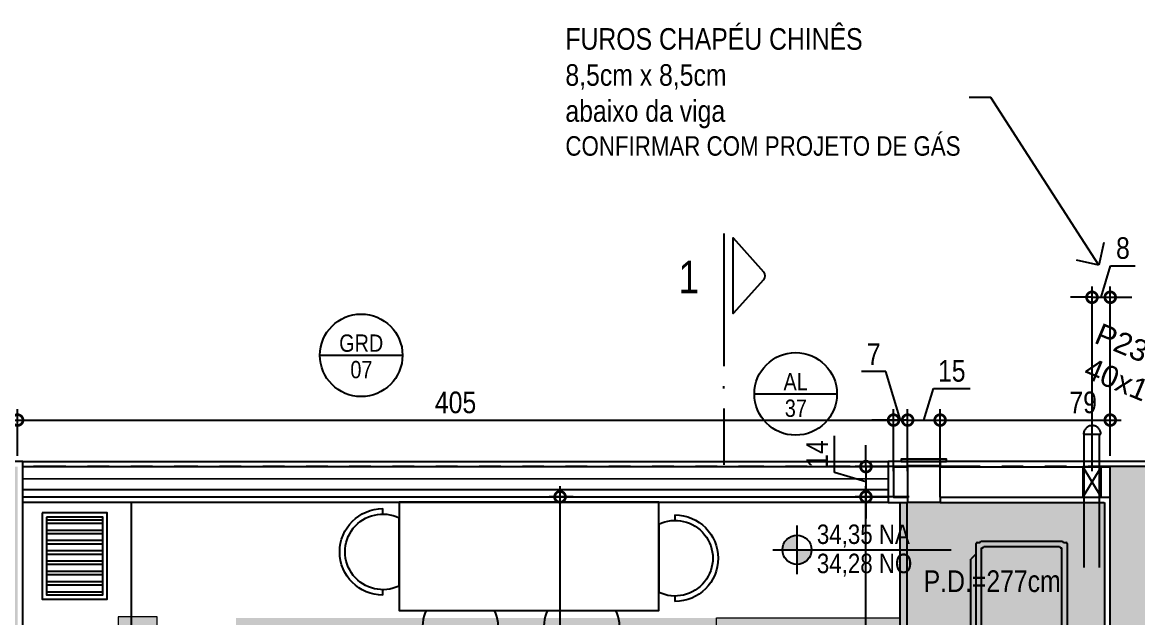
# Model space of a CAD drawing. Header units: metres. Extents: x -41 to 570, y -54 to 184.
# Drawn here: x -30.73 to -25.57, y 2.3 to 5.06 of the extents above; entities that cross this region are included whole.
import ezdxf
from ezdxf import colors
from ezdxf.entities.mleader import LeaderData, LeaderLine
from ezdxf.enums import TextEntityAlignment as Align
from ezdxf.math import Vec2, Vec3

# ---------------------------------------------------------------- set-up
doc = ezdxf.new("R2010")
doc.units = ezdxf.units.M
for name, pattern in [('DASHEDX2', [1.5, 1, -0.5]), ('PUC$0$DASHEDX2', [1.5, 1, -0.5]), ('PUC$0$HIDDEN', [0.375, 0.25, -0.125])]:
    doc.linetypes.add(name, pattern=pattern)
for name, color, linetype in [('1', 232, 'DASHEDX2'), ('12', 232, 'Continuous'), ('4', 2, 'Continuous'), ('9', 232, 'Continuous'), ('ARQ-DIM', 2, 'Continuous'), ('ARQ-SIM', 1, 'Continuous'), ('ARQ-TXT', 2, 'Continuous'), ('PUC$0$ARQ-ALV ACAB', 4, 'Continuous'), ('PUC$0$ARQ-ALV OSSO', 5, 'Continuous'), ('PUC$0$ARQ-AUX', 7, 'Continuous'), ('PUC$0$ARQ-AUX2', 2, 'Continuous'), ('PUC$0$ARQ-CAX', 1, 'Continuous'), ('PUC$0$ARQ-ENCH', 1, 'Continuous'), ('PUC$0$ARQ-HID', 7, 'Continuous'), ('PUC$0$ARQ-MOB', 7, 'Continuous'), ('PUC$0$ARQ-PRJ', 7, 'PUC$0$DASHEDX2'), ('PUC$0$MAUROAMARELO', 162, 'Continuous'), ('PUC$0$MAUROVERDE', 3, 'Continuous')]:
    doc.layers.add(name, color=color, linetype=linetype)
doc.layers.add('PUC$0$ARQ-FORRO', color=9, linetype='Continuous', lineweight=5)
doc.styles.add('Adesa', font='ARIALN.TTF')
doc.styles.get("Standard").update_dxf_attribs({"font": 'arial.ttf'})
doc.dimstyles.new('ADESA 1-0050', dxfattribs={"dimtxt": 0.1, "dimasz": 0.1, "dimexe": 0.05, "dimexo": 0.05, "dimgap": 0.03, "dimtad": 1, "dimdec": 1, "dimlfac": 100, "dimzin": 12, "dimtxsty": 'Adesa', "dimblk": 'DOTSMALL', "dimcen": 1, "dimdle": 0.05, "dimclrd": 1, "dimclre": 1, "dimclrt": 256, "dimazin": 3, "dimtm": 1e-09, "dimtfac": 1, "dimtdec": 1, "dimtmove": 1, "dimatfit": 0, "dimldrblk": 'DOTSMALL', "dimfxl": 0.8, "dimtvp": 2, "dimtolj": 1, "dimtzin": 0, "dimarcsym": 0})

# ---------------------------------------------------------------- blocks, each defined once
blk = doc.blocks.new('PUC$0$A$C7cb482e1')
at = {"layer": 'PUC$0$ARQ-PRJ'}
for p, q in [((-0.1098, -0.2708, 0), (-0.1098, 1.8451, 0)), ((-0.0389, -0.2708, 0), (-0.0389, 1.8451, 0))]:
    blk.add_line(p, q, dxfattribs=at)
at = {"layer": 'PUC$0$ARQ-PRJ', "elevation": 0}
for points in [[(-0.1133, 1.8451), (-0.0333, 1.8451)], [(-0.1571, -0.4064), (-0.0171, -0.4064), (-0.0171, -0.1264), (-0.1571, -0.1264), (-0.1571, -0.4064)]]:
    blk.add_lwpolyline(points, dxfattribs=at)
at = {"layer": 'PUC$0$ARQ-PRJ'}
for centre, radius, start, end in [((-0.0733, 1.8451, 0), 0.04, 360, 180), ((-0.0743, -0.2651, 0), 0.0359, 189.055, 350.945)]:
    blk.add_arc(centre, radius, start, end, dxfattribs=at)
blk = doc.blocks.new('PUC$0$planta tipo 5 puc')
at = {"layer": 'PUC$0$ARQ-ALV ACAB'}
for p, q in [((-30.8167, 3.0245, 0), (-34.8167, 3.0243, 0)), ((-34.8167, 2.8343, 0), (-30.8167, 2.8346, 0))]:
    blk.add_line(p, q, dxfattribs=at)
at = {"layer": 'PUC$0$ARQ-ALV ACAB', "elevation": 0}
for points in [[(-36.2338, 3.0243), (-34.8417, 3.0243), (-34.8167, 3.0243), (-34.8167, 2.8343)], [(-35.0569, 2.9993), (-35.0569, 3.0243)], [(-34.9069, 2.9993), (-34.9069, 3.0243)], [(-30.8167, 1.975), (-30.8167, 2.8346), (-30.8167, 2.8346), (-30.8167, 3.0245), (-30.4167, 3.0243), (-30.4167, 2.7547), (-30.2132, 2.7548), (-30.2132, 2.5748), (-30.3267, 2.5748)], [(-35.0569, 2.8593), (-35.0569, 2.8343)], [(-34.9069, 2.8593), (-34.9069, 2.8343)], [(-35.8167, 2.8343), (-35.8164, 0.7758)], [(-35.0569, 2.8343), (-35.8158, 2.8343)], [(-34.8167, 2.8343), (-34.9069, 2.8343)], [(-34.9069, 2.8343), (-34.9069, 2.8343)]]:
    blk.add_lwpolyline(points, dxfattribs=at)
at = {"layer": 'PUC$0$ARQ-ALV OSSO', "elevation": 0}
for points in [[(-35.0569, 2.9993), (-35.8435, 2.9993)], [(-35.0569, 2.8593), (-35.0569, 2.9993)], [(-34.8417, 2.9993), (-34.9069, 2.9993)], [(-34.8417, 2.9993), (-34.8417, 2.8593), (-34.9069, 2.8593)], [(-34.9069, 2.9993), (-34.9069, 2.8593)], [(-35.8417, 2.8593), (-35.8417, -1.49)], [(-35.0569, 2.8593), (-35.8417, 2.8593)]]:
    blk.add_lwpolyline(points, dxfattribs=at)
at = {"layer": 'PUC$0$ARQ-AUX', "elevation": 0}
for points in [[(-34.8167, 2.9993), (-30.8167, 2.9993)], [(-34.8167, 2.8593), (-30.8167, 2.8593)], [(-35.0569, 2.834), (-34.9069, 2.834)]]:
    blk.add_lwpolyline(points, dxfattribs=at)
at = {"layer": 'PUC$0$ARQ-AUX2', "elevation": 0}
for points in [[(-30.8167, 2.9445), (-34.8167, 2.9443)], [(-30.8167, 2.8945), (-34.8167, 2.8943)]]:
    blk.add_lwpolyline(points, dxfattribs=at)
at = {"layer": 'PUC$0$ARQ-CAX', "elevation": 0}
for points in [[(-34.8769, 3.0244), (-35.0869, 3.0244), (-35.0869, 3.0344), (-34.8769, 3.0344)], [(-34.9069, 3.0244), (-35.0569, 3.0244), (-35.0569, 3.0044), (-34.9069, 3.0044)]]:
    blk.add_lwpolyline(points, close=True, dxfattribs=at)
at = {"layer": 'PUC$0$ARQ-PRJ', "elevation": 0}
blk.add_lwpolyline([(-34.8728, 2.8343), (-34.9028, 2.8343), (-34.9028, 0.46), (-34.8728, 0.46)], close=True, dxfattribs=at)
at = {"xscale": -1}
blk.add_blockref('PUC$0$A$C7cb482e1', (-35.8335, 1.3048, 0), dxfattribs=at)
blk = doc.blocks.new('PUC$0$BCO')
at = {"layer": 'PUC$0$ARQ-MOB'}
blk.add_line((-0.1581, 0), (0.1581, 0), dxfattribs=at)
for points in [[(-0.2, -0.075), (-0.175, -0.075)], [(0.175, -0.075), (0.2, -0.075)]]:
    blk.add_lwpolyline(points, dxfattribs=at)
for radius, start, end in [(0.175, 154.6231, 25.3769), (0.2, 180, 0)]:
    blk.add_arc((0, -0.075), radius, start, end, dxfattribs=at)
blk = doc.blocks.new('PUC$0$layout puc 5')
at = {"layer": 'PUC$0$ARQ-MOB'}
h = blk.add_hatch(dxfattribs=at)
h.set_pattern_fill('ANSI32', color=256, scale=0.005, angle=225)
h.set_pattern_definition([(180, (197.1873, -15.327347), (-3e-18, -0.047625), []), (180, (197.171424, -15.31147), (-3e-18, -0.047625), [])])
h.paths.add_polyline_path([(-5.749, -0.1813), (-5.749, 0.1787), (-6.009, 0.1787), (-6.009, -0.1813)])
at = {"layer": 'PUC$0$ARQ-MOB', "elevation": 0}
blk.add_lwpolyline([(-5.64, 0.6101), (-5.64, -0.25), (-6.1399, -0.2501), (-6.14, 1.1894)], dxfattribs=at)
for points in [[(-7.3793, -0.2499), (-7.3793, 0.2501), (-8.5793, 0.2501), (-8.5793, -0.2499)], [(-5.729, -0.2013), (-5.729, 0.1987), (-6.029, 0.1987), (-6.029, -0.2013)], [(-5.749, -0.1813), (-5.749, 0.1787), (-6.009, 0.1787), (-6.009, -0.1813)]]:
    blk.add_lwpolyline(points, close=True, dxfattribs=at)
at = {"layer": 'PUC$0$ARQ-MOB', "rotation": 180}
for p in [(-8.2235, 0.2501, 0), (-7.6622, 0.2501, 0)]:
    blk.add_blockref('PUC$0$BCO', p, dxfattribs=at)
at = {"layer": 'PUC$0$ARQ-MOB'}
for p, xscale, rotation in [((-8.5793, 0.0088, 0), -1, 270), ((-7.3793, -0.0206, 0), -1.000000000000001, 90)]:
    blk.add_blockref('PUC$0$BCO', p, dxfattribs=dict(at, xscale=xscale, rotation=rotation))
blk = doc.blocks.new('PUC$0$pl forro 5')
at = {"layer": 'PUC$0$ARQ-FORRO'}
h = blk.add_hatch(color=256, dxfattribs=at)
h.dxf.hatch_style = 1
h.paths.add_polyline_path([(0.7003, -0.4858), (0.7003, -0.17), (1.8037, -0.17), (1.8037, -2.0101), (0.9539, -2.0101), (0.9539, -2.5443), (0.01, -2.5443), (0.01, -0.4858)])
h.paths.add_polyline_path([(4.0251, -2.0101), (1.8037, -2.0101), (1.8037, -1.1058), (4.0251, -1.1058)])
h.paths.add_polyline_path([(4.3903, -2.0147), (4.5701, -2.0147), (4.5701, -1.1058), (4.3903, -1.1058)])
h.paths.add_polyline_path([(0.0609, -1.344), (0.3109, -1.344), (0.3109, -1.644), (0.0609, -1.644)], flags=16)
at = {"layer": 'PUC$0$ARQ-FORRO', "elevation": 0}
for points in [[(0.7003, -0.4858), (0.7003, -0.17), (1.8037, -0.17), (1.8037, -2.0101), (0.9539, -2.0101), (0.9539, -2.5443), (0.01, -2.5443), (0.01, -0.4858)], [(4.3903, -2.0147), (4.5701, -2.0147), (4.5701, -1.1058), (4.3903, -1.1058)]]:
    blk.add_lwpolyline(points, close=True, dxfattribs=at)
blk = doc.blocks.new('PUC$0$CDS1')
at = {"layer": 'PUC$0$MAUROAMARELO'}
for p, q in [((8267.2956, 3268.3306, 0), (8267.3083, 3268.3306, 0)), ((8267.3083, 3268.3306, 0), (8267.3119, 3268.3368, 0)), ((8267.3119, 3268.3368, 0), (8267.6893, 3268.3368, 0)), ((8267.6893, 3268.3368, 0), (8267.6929, 3268.3306, 0)), ((8267.6929, 3268.3306, 0), (8267.7056, 3268.3306, 0)), ((8267.2906, 3267.3756, 0), (8267.2906, 3268.3256, 0)), ((8267.3151, 3267.3951, 0), (8267.3151, 3268.3061, 0)), ((8267.3151, 3268.3061, 0), (8267.3224, 3268.3061, 0)), ((8267.3224, 3268.3061, 0), (8267.326, 3268.3123, 0)), ((8267.326, 3268.3123, 0), (8267.6752, 3268.3123, 0)), ((8267.6752, 3268.3123, 0), (8267.6788, 3268.3061, 0)), ((8267.6788, 3268.3061, 0), (8267.6861, 3268.3061, 0)), ((8267.6861, 3267.3951, 0), (8267.6861, 3268.3061, 0)), ((8267.7106, 3268.3256, 0), (8267.7106, 3267.3756, 0)), ((8267.2906, 3268.2786, 0), (8267.2656, 3268.2536, 0)), ((8267.2656, 3267.6163, 0), (8267.2656, 3268.2536, 0)), ((8267.2906, 3267.5913, 0), (8267.2656, 3267.6163, 0)), ((8267.7056, 3267.3706, 0), (8267.2956, 3267.3706, 0)), ((8267.2956, 3267.3706, 0), (8267.6893, 3267.3706, 0)), ((8267.6861, 3267.3951, 0), (8267.3151, 3267.3951, 0)), ((8267.3416, 3267.3706, 0), (8267.3416, 3267.3487, 0)), ((8267.3568, 3267.3706, 0), (8267.3568, 3267.3487, 0)), ((8267.3149, 3267.3269, 0), (8267.3149, 3267.3443, 0)), ((8267.3338, 3267.3467, 0), (8267.3208, 3267.3467, 0)), ((8267.3338, 3267.342, 0), (8267.3208, 3267.342, 0)), ((8267.3208, 3267.342, 0), (8267.3208, 3267.3402, 0)), ((8267.3338, 3267.342, 0), (8267.3208, 3267.342, 0)), ((8267.3208, 3267.342, 0), (8267.3208, 3267.3402, 0)), ((8267.3338, 3267.3402, 0), (8267.3208, 3267.3402, 0)), ((8267.3338, 3267.3402, 0), (8267.3208, 3267.3402, 0)), ((8267.3208, 3267.3292, 0), (8267.3208, 3267.331, 0)), ((8267.3338, 3267.331, 0), (8267.3208, 3267.331, 0)), ((8267.3338, 3267.3292, 0), (8267.3208, 3267.3292, 0)), ((8267.3338, 3267.3244, 0), (8267.3208, 3267.3244, 0)), ((8267.3351, 3267.3457, 0), (8267.3338, 3267.3467, 0)), ((8267.3338, 3267.342, 0), (8267.3338, 3267.3402, 0)), ((8267.3338, 3267.342, 0), (8267.3338, 3267.3402, 0)), ((8267.3338, 3267.3292, 0), (8267.3338, 3267.331, 0)), ((8267.3351, 3267.3254, 0), (8267.3338, 3267.3244, 0)), ((8267.3351, 3267.3254, 0), (8267.3351, 3267.3457, 0)), ((8267.3389, 3267.3432, 0), (8267.3351, 3267.3432, 0)), ((8267.3389, 3267.328, 0), (8267.3351, 3267.328, 0)), ((8267.336, 3267.3154, 0), (8267.3372, 3267.3167, 0)), ((8267.3606, 3267.3167, 0), (8267.3372, 3267.3167, 0)), ((8267.3389, 3267.3435, 0), (8267.3389, 3267.3437, 0)), ((8267.3389, 3267.3432, 0), (8267.3389, 3267.3436, 0)), ((8267.3389, 3267.328, 0), (8267.3389, 3267.3167, 0)), ((8267.3579, 3267.3448, 0), (8267.34, 3267.3448, 0)), ((8267.3413, 3267.3157, 0), (8267.3438, 3267.3157, 0)), ((8267.3569, 3267.3487, 0), (8267.3415, 3267.3487, 0)), ((8267.3415, 3267.3487, 0), (8267.3415, 3267.3448, 0)), ((8267.3448, 3267.3199, 0), (8267.3448, 3267.3264, 0)), ((8267.3458, 3267.3275, 0), (8267.352, 3267.3275, 0)), ((8267.352, 3267.3188, 0), (8267.3458, 3267.3188, 0)), ((8267.3531, 3267.3264, 0), (8267.3531, 3267.3199, 0)), ((8267.3566, 3267.3157, 0), (8267.3541, 3267.3157, 0)), ((8267.3569, 3267.3487, 0), (8267.3569, 3267.3448, 0)), ((8267.3589, 3267.3402, 0), (8267.3589, 3267.3437, 0)), ((8267.362, 3267.3402, 0), (8267.3589, 3267.3402, 0)), ((8267.362, 3267.3315, 0), (8267.3589, 3267.3315, 0)), ((8267.3589, 3267.3315, 0), (8267.3589, 3267.3167, 0)), ((8267.3618, 3267.3154, 0), (8267.3606, 3267.3167, 0)), ((8267.362, 3267.3315, 0), (8267.362, 3267.3402, 0)), ((8267.3636, 3267.3397, 0), (8267.362, 3267.3397, 0)), ((8267.3636, 3267.3321, 0), (8267.362, 3267.3321, 0)), ((8267.3636, 3267.3313, 0), (8267.3636, 3267.3404, 0)), ((8267.3735, 3267.3415, 0), (8267.3646, 3267.3415, 0)), ((8267.3735, 3267.3303, 0), (8267.3646, 3267.3303, 0)), ((8267.3667, 3267.3303, 0), (8267.3667, 3267.3415, 0)), ((8267.3733, 3267.3408, 0), (8267.3667, 3267.3408, 0)), ((8267.3733, 3267.3401, 0), (8267.3667, 3267.3401, 0)), ((8267.3733, 3267.3393, 0), (8267.3667, 3267.3393, 0)), ((8267.3733, 3267.3386, 0), (8267.3667, 3267.3386, 0)), ((8267.3733, 3267.3379, 0), (8267.3667, 3267.3379, 0)), ((8267.3733, 3267.3372, 0), (8267.3667, 3267.3372, 0)), ((8267.3733, 3267.3372, 0), (8267.3667, 3267.3372, 0)), ((8267.3733, 3267.3365, 0), (8267.3667, 3267.3365, 0)), ((8267.3733, 3267.3359, 0), (8267.3667, 3267.3359, 0)), ((8267.3733, 3267.3353, 0), (8267.3667, 3267.3353, 0)), ((8267.3733, 3267.3345, 0), (8267.3667, 3267.3345, 0)), ((8267.3733, 3267.3345, 0), (8267.3667, 3267.3345, 0)), ((8267.3733, 3267.3338, 0), (8267.3667, 3267.3338, 0)), ((8267.3733, 3267.3331, 0), (8267.3667, 3267.3331, 0)), ((8267.3733, 3267.3324, 0), (8267.3667, 3267.3324, 0)), ((8267.3733, 3267.3317, 0), (8267.3667, 3267.3317, 0)), ((8267.3733, 3267.331, 0), (8267.3667, 3267.331, 0)), ((8267.3733, 3267.3303, 0), (8267.3733, 3267.3415, 0)), ((8267.3746, 3267.3313, 0), (8267.3746, 3267.3404, 0))]:
    blk.add_line(p, q, dxfattribs=at)
for centre, radius, start, end in [((8267.2956, 3268.3256, 0), 0.005, 90, 180), ((8267.7056, 3268.3256, 0), 0.005, 0, 90), ((8267.2956, 3267.3756, 0), 0.005, 180, 270), ((8267.3149, 3267.3356, 0), 0.00517, 90, 270), ((8267.3149, 3267.3531, 0), 0.00883, 270, 303.2043), ((8267.3149, 3267.318, 0), 0.00883, 56.7957, 90), ((8267.3222, 3267.3444, 0), 0.00279, 121.1036, 238.8964), ((8267.328, 3267.3356, 0), 0.00859, 147.4828, 212.5172), ((8267.3222, 3267.3268, 0), 0.00279, 121.1036, 238.8964), ((8267.3324, 3267.3444, 0), 0.00279, 301.1036, 58.8964), ((8267.3265, 3267.3356, 0), 0.00859, 327.4828, 32.5172), ((8267.3324, 3267.3268, 0), 0.00279, 301.1036, 58.8964), ((8267.3388, 3267.3131, 0), 0.00358, 46.1862, 140.5423), ((8267.34, 3267.3437, 0), 0.00108, 90, 180), ((8267.3669, 3267.3642, 0), 0.035, 216.8549, 229.9897), ((8267.3669, 3267.307, 0), 0.035, 130.0103, 143.1451), ((8267.3489, 3267.3021, 0), 0.0145, 69.2202, 110.7798), ((8267.3411, 3267.3356, 0), 0.00379, 331.5684, 28.4316), ((8267.3458, 3267.3264, 0), 0.00108, 90, 180), ((8267.3458, 3267.3199, 0), 0.00108, 180, 270), ((8267.352, 3267.3264, 0), 0.00108, 0, 90), ((8267.352, 3267.3199, 0), 0.00108, 270, 0), ((8267.3591, 3267.3131, 0), 0.00358, 39.4577, 133.8138), ((8267.3629, 3267.3359, 0), 0.00591, 132.4469, 227.5531), ((8267.3579, 3267.3437, 0), 0.00108, 0, 90), ((8267.3646, 3267.3404, 0), 0.00108, 90, 180), ((8267.3646, 3267.3313, 0), 0.00108, 180, 270), ((8267.3735, 3267.3404, 0), 0.00108, 0, 90), ((8267.3735, 3267.3313, 0), 0.00108, 270, 360)]:
    blk.add_arc(centre, radius, start, end, dxfattribs=at)
at = {"layer": 'PUC$0$MAUROVERDE', "linetype": 'PUC$0$HIDDEN'}
blk.add_arc((8267.7056, 3267.3756, 0), 0.005, 270, 0, dxfattribs=at)
blk = doc.blocks.new('PUC$0$A$C4d0191d3')
at = {"layer": 'PUC$0$MAUROAMARELO', "rotation": 180}
blk.add_blockref('PUC$0$CDS1', (8267.8829, 3268.5155, 0), dxfattribs=at)
blk = doc.blocks.new('PUC$0$A$C31d964aa')
at = {"layer": 'PUC$0$ARQ-PRJ'}
for p, q in [((25.825, -2.8592, 0), (25.74, -2.8592, 0)), ((25.74, -2.8592, 0), (25.74, -2.9992, 0)), ((25.74, -2.9992, 0), (25.825, -2.8592, 0)), ((25.825, -2.9992, 0), (25.74, -2.8592, 0)), ((25.825, -2.9992, 0), (25.825, -2.8592, 0)), ((25.74, -2.9992, 0), (25.825, -2.9992, 0))]:
    blk.add_line(p, q, dxfattribs=at)
blk = doc.blocks.new('PUC')
at = {"layer": 'PUC$0$ARQ-ENCH'}
blk.add_blockref('PUC$0$A$C4d0191d3', (25.725, -2.8342, 0), dxfattribs=at)
at = {"layer": 'PUC$0$ARQ-FORRO'}
for name, p in [('PUC$0$pl forro 5', (25.715, -0.2899, 0)), ('PUC$0$A$C31d964aa', (0, 0))]:
    blk.add_blockref(name, p, dxfattribs=at)
at = {"layer": 'PUC$0$ARQ-HID', "xscale": -1, "rotation": 180}
blk.add_blockref('PUC$0$planta tipo 5 puc', (61.5417, 0.0001, 0), dxfattribs=at)
at = {"layer": 'PUC$0$ARQ-MOB', "color": 6}
blk.add_blockref('PUC$0$layout puc 5', (36.365, -2.5851, 0), dxfattribs=at)
blk = doc.blocks.new('NipAcOs')
at = {"layer": 'ARQ-SIM'}
h = blk.add_hatch(color=256, dxfattribs=at)
h.dxf.hatch_style = 1
h.paths.add_polyline_path([(0, 0.15, 0.414214), (-0.15, 0), (0, 0)])
h.paths.add_polyline_path([(0.15, 0), (0, 0), (0, -0.15, 0.414214)])
for p, q in [((0, -0.25), (0, 0.25)), ((-0.25, 0), (0.15, 0)), ((0.15, 0), (1.583, 0))]:
    blk.add_line(p, q, dxfattribs=at)
blk.add_circle((0, 0), 0.15, dxfattribs=at)
at = {"style": 'Adesa'}
for p in [(0.204, 0.06), (0.204, -0.24)]:
    blk.add_attdef('000,00', p, '', height=0.2, dxfattribs=at)
blk = doc.blocks.new('ADESA-SIM CORT')
at = {"color": 3}
blk.add_lwpolyline([(1.712, 0.367), (1.4, 0.086), (2.1, 0.086), (1.788, 0.367)], dxfattribs=at)
blk.add_lwpolyline([(1.788, 0.367, 0.267949), (1.712, 0.367)], format="xyb", dxfattribs=at)
at = {"color": 2}
for points in [[(0.521, 0), (0, 0)], [(0.706, 0), (0.729, 0)], [(2.14, 0), (0.914, 0)]]:
    blk.add_lwpolyline(points, dxfattribs=at)
at = {"color": 3, "style": 'Adesa'}
blk.add_attdef('A', text='', height=0.35, dxfattribs=at).set_placement((1.739, -0.325), align=Align.MIDDLE_CENTER)
blk = doc.blocks.new('_DotSmall')
at = {"color": 0, "linetype": 'ByBlock', "const_width": 0.5}
blk.add_lwpolyline([(-0.0625, 0, 1), (0.0625, 0, 1)], format="xyb", close=True, dxfattribs=at)
blk = doc.blocks.new('*D1485')
at = {"layer": 'ARQ-DIM', "color": 1, "lineweight": -2, "transparency": 16777216}
for p, q in [((-26.8276, 0.7008), (-26.8276, 2.91)), ((-26.628, 2.86), (-26.8776, 2.86)), ((-26.4403, 0.7508), (-26.8776, 0.7508))]:
    blk.add_line(p, q, dxfattribs=at)
at = {"layer": 'Defpoints', "color": 0, "transparency": 16777216}
for p in [(-26.8276, 2.86), (-26.578, 2.86, 0), (-26.3903, 0.7508, 0)]:
    blk.add_point(p, dxfattribs=at)
at = {"layer": 'ARQ-DIM', "color": 1, "lineweight": -2, "transparency": 16777216, "xscale": 0.1, "yscale": 0.1, "zscale": 0.1}
for p, rotation in [((-26.8276, 2.86), 90), ((-26.8276, 0.7508), 270)]:
    blk.add_blockref('_DotSmall', p, dxfattribs=dict(at, rotation=rotation))
at = {"layer": 'ARQ-DIM', "transparency": 16777216, "insert": (-26.9078, 1.8054), "char_height": 0.1, "attachment_point": 5, "rotation": 90, "style": 'Adesa'}
blk.add_mtext('\\A1;211', dxfattribs=at)
blk = doc.blocks.new('*D1486')
at = {"layer": 'ARQ-DIM', "color": 1, "lineweight": -2, "transparency": 16777216}
for p, q in [((-26.9728, 2.9735), (-26.9728, 3.143)), ((-26.8276, 3), (-26.8276, 3.1)), ((-26.3114, 3), (-26.8776, 3)), ((-26.8276, 3), (-26.8276, 2.86)), ((-26.8276, 3), (-26.8276, 2.86)), ((-26.8276, 2.93), (-26.9728, 2.9735)), ((-26.628, 2.86), (-26.8776, 2.86)), ((-26.8276, 2.86), (-26.8276, 2.76))]:
    blk.add_line(p, q, dxfattribs=at)
at = {"layer": 'Defpoints', "color": 0, "transparency": 16777216}
for p in [(-26.2614, 3), (-26.8276, 2.86), (-26.578, 2.86)]:
    blk.add_point(p, dxfattribs=at)
at = {"layer": 'ARQ-DIM', "color": 1, "lineweight": -2, "transparency": 16777216, "xscale": 0.1, "yscale": 0.1, "zscale": 0.1}
for p, rotation in [((-26.8276, 3), 270), ((-26.8276, 2.86), 90)]:
    blk.add_blockref('_DotSmall', p, dxfattribs=dict(at, rotation=rotation))
at = {"layer": 'ARQ-DIM', "transparency": 16777216, "insert": (-27.053, 3.0583), "char_height": 0.1, "attachment_point": 5, "rotation": 90, "style": 'Adesa'}
blk.add_mtext('\\A1;14', dxfattribs=at)
blk = doc.blocks.new('*D1496')
at = {"layer": 'ARQ-DIM', "color": 1, "lineweight": -2, "transparency": 16777216}
for p, q in [((-30.75, 3.0502), (-30.75, 3.2653)), ((-26.7, 3.0492), (-26.7, 3.2653)), ((-30.8, 3.2153), (-26.65, 3.2153))]:
    blk.add_line(p, q, dxfattribs=at)
at = {"layer": 'Defpoints', "color": 0, "transparency": 16777216}
for p in [(-26.7, 3.2153), (-30.75, 3.0002, 0), (-26.7, 2.9992)]:
    blk.add_point(p, dxfattribs=at)
at = {"layer": 'ARQ-DIM', "color": 1, "lineweight": -2, "transparency": 16777216, "xscale": 0.1, "yscale": 0.1, "zscale": 0.1, "rotation": 180}
blk.add_blockref('_DotSmall', (-30.75, 3.2153), dxfattribs=at)
at = {"layer": 'ARQ-DIM', "color": 1, "lineweight": -2, "transparency": 16777216, "xscale": 0.1, "yscale": 0.1, "zscale": 0.1}
blk.add_blockref('_DotSmall', (-26.7, 3.2153), dxfattribs=at)
at = {"layer": 'ARQ-DIM', "transparency": 16777216, "insert": (-28.725, 3.2964), "char_height": 0.1, "attachment_point": 5, "style": 'Adesa'}
blk.add_mtext('\\A1;405', dxfattribs=at)
blk = doc.blocks.new('*D1497')
at = {"layer": 'ARQ-DIM', "color": 1, "lineweight": -2, "transparency": 16777216}
for p, q in [((-26.4848, 3.0492), (-26.4848, 3.2653)), ((-25.6982, 3.05), (-25.6982, 3.2653)), ((-26.5348, 3.2153), (-25.6482, 3.2153))]:
    blk.add_line(p, q, dxfattribs=at)
at = {"layer": 'Defpoints', "color": 0, "transparency": 16777216}
for p in [(-25.6982, 3.2153), (-26.4848, 2.9992, 0), (-25.6982, 3, 0)]:
    blk.add_point(p, dxfattribs=at)
at = {"layer": 'ARQ-DIM', "color": 1, "lineweight": -2, "transparency": 16777216, "xscale": 0.1, "yscale": 0.1, "zscale": 0.1, "rotation": 180}
blk.add_blockref('_DotSmall', (-26.4848, 3.2153), dxfattribs=at)
at = {"layer": 'ARQ-DIM', "color": 1, "lineweight": -2, "transparency": 16777216, "xscale": 0.1, "yscale": 0.1, "zscale": 0.1}
blk.add_blockref('_DotSmall', (-25.6982, 3.2153), dxfattribs=at)
at = {"layer": 'ARQ-DIM', "transparency": 16777216, "insert": (-25.8235, 3.2964), "char_height": 0.1, "attachment_point": 5, "style": 'Adesa'}
blk.add_mtext('\\A1;79', dxfattribs=at)
blk = doc.blocks.new('*D1368')
at = {"layer": 'ARQ-DIM', "color": 1, "lineweight": -2, "transparency": 16777216}
for p, q in [((-28.242, 1.3208), (-28.242, 2.91)), ((-28.1818, 2.86), (-28.292, 2.86)), ((-28.1818, 1.3708), (-28.292, 1.3708))]:
    blk.add_line(p, q, dxfattribs=at)
at = {"layer": 'Defpoints', "color": 0, "transparency": 16777216}
for p in [(-28.242, 2.86), (-28.1318, 2.86, 0), (-28.1318, 1.3708)]:
    blk.add_point(p, dxfattribs=at)
at = {"layer": 'ARQ-DIM', "color": 1, "lineweight": -2, "transparency": 16777216, "xscale": 0.1, "yscale": 0.1, "zscale": 0.1}
for p, rotation in [((-28.242, 2.86), 90), ((-28.242, 1.3708), 270)]:
    blk.add_blockref('_DotSmall', p, dxfattribs=dict(at, rotation=rotation))
at = {"layer": 'ARQ-DIM', "transparency": 16777216, "insert": (-28.3231, 2.1154), "char_height": 0.1, "attachment_point": 5, "rotation": 90, "style": 'Adesa'}
blk.add_mtext('\\A1;149', dxfattribs=at)
blk = doc.blocks.new('TIPO COTA$0$Chamada_planta')
at = {"layer": 'ARQ-SIM'}
blk.add_line((-1.273, 0), (1.273, 0), dxfattribs=at)
blk.add_circle((0, 0), 1.273, dxfattribs=at)
at = {"layer": 'ARQ-SIM', "color": 2, "style": 'Adesa'}
for tag, p in [('NUMERO', (0, 0.234)), ('C.D.', (0, -0.272))]:
    blk.add_attdef(tag, text='', height=0.5, dxfattribs=at).set_placement(p, align=Align.MIDDLE_CENTER)
blk = doc.blocks.new('est-lo-08-6sa-r00')
at = {"layer": '4'}
h = blk.add_hatch(color=8, dxfattribs=at)
h.dxf.hatch_style = 1
h.paths.add_polyline_path([(72.453596, -775.948263), (89.987707, -768.630138), (31.827874, -629.280097), (14.293763, -636.598222)], flags=17)
h.paths.add_polyline_path([(-113.904934, -1069.376461), (37.44213, -1006.209491), (30.123852, -988.675012), (-103.689101, -1044.523858), (-278.930329, -624.648636), (-286.248454, -607.114525), (-286.248475, -607.114534), (-307.05579, -557.260535), (-324.58988, -564.57865)])
h.paths.add_polyline_path([(-3206.956631, -1758.910157), (-3258.953832, -1634.325684), (-3291.25351, -1647.80644), (-3239.256309, -1772.390913)])
h.paths.add_polyline_path([(-2993.189754, -2271.092218), (-3020.151167, -2206.492821), (-3034.916841, -2212.655496), (-3140.452498, -1959.793707), (-3125.686931, -1953.631076), (-3148.796798, -1898.260198), (-3181.096477, -1911.740954), (-3025.489432, -2284.572974)])
h.paths.add_polyline_path([(-2947.092821, -1013.293024), (-2914.793142, -999.812268), (-2953.309588, -907.527473), (-2985.609266, -921.008229)])
h.paths.add_polyline_path([(-2727.356492, -1539.777801), (-2695.056814, -1526.297045), (-2733.573259, -1434.01225), (-2765.872938, -1447.493006)])
h.paths.add_polyline_path([(2122.48851, 465.414809), (2070.491309, 589.999283), (2038.191631, 576.518527), (2090.188832, 451.934053)])
h.paths.add_polyline_path([(2012.331384, 729.349548), (1857.495359, 1100.334221), (1825.19568, 1086.853465), (1852.1572, 1022.254111), (1866.922767, 1028.416743), (1971.687405, 777.4023), (1956.921838, 771.239669), (1980.031705, 715.868792)])
h.paths.add_polyline_path([(2336.253806, -46.763456), (2180.644029, 326.07511), (2148.34435, 312.594354), (2171.454218, 257.223477), (2186.219785, 263.386109), (2291.758175, 10.517772), (2276.992608, 4.355141), (2303.954128, -60.244212)])
h.paths.add_polyline_path([(-385.517235, -426.387329), (-595.433068, 76.567703), (-627.732746, 63.086948), (-600.771226, -1.512406), (-586.005659, 4.650226), (-426.161214, -378.334576), (-440.926781, -384.497208), (-417.816914, -439.868085)])
h.paths.add_polyline_path([(-83.249658, 290.335142), (-592.661728, 77.724364), (-382.747194, -425.227558), (-365.213083, -417.909434), (-567.809492, 67.508377), (-108.231212, 259.320275), (-7.318125, 17.534111), (-242.644353, -80.682824), (-140.96112, -324.314257), (-70.363251, -294.849176), (-77.681376, -277.315065), (-130.745133, -299.462021), (-217.792117, -90.898811), (0, 0), (87.04691, -208.563033), (33.983152, -230.709989), (41.301277, -248.2441), (126.664713, -212.616388), (103.554846, -157.245511), (88.789278, -163.408142), (-71.053705, 219.573157), (-56.288138, 225.735788)])
h.paths.add_polyline_path([(395.505667, -856.765828), (368.544148, -792.166475), (353.77858, -798.329106), (193.165052, -413.501599), (207.93062, -407.338968), (184.820752, -351.968091), (-61.579651, -454.806999), (-28.452664, -534.169213), (-10.918528, -526.85106), (-36.727415, -465.022986), (159.839199, -382.982958), (355.887864, -852.712473), (159.32125, -934.752501), (132.748402, -871.073625), (115.214297, -878.391765), (141.787139, -942.070626), (123.33018, -949.773915), (130.648305, -967.308026)])
h.paths.add_polyline_path([(-2506.849069, -2068.110104), (-2474.549391, -2054.629348), (-2513.065836, -1962.344553), (-2545.365515, -1975.825309)])
h.paths.add_polyline_path([(-2448.754924, -805.304224), (-2411.841008, -789.897642), (-2450.357453, -697.612846), (-2487.27137, -713.019428)])
h.paths.add_polyline_path([(-2277.356152, -1215.972989), (-2240.442235, -1200.566407), (-2278.958681, -1108.281611), (-2315.872597, -1123.688193)])
h.paths.add_polyline_path([(-2180.680405, -1447.606534), (-2143.766489, -1432.199951), (-2182.282934, -1339.915156), (-2219.196851, -1355.321738)])
h.paths.add_polyline_path([(-2008.511897, -1860.11957), (-1971.59798, -1844.712987), (-2010.114425, -1752.428192), (-2047.028342, -1767.834774)])
h.paths.add_polyline_path([(-1950.417031, -597.315415), (-1918.117353, -583.834659), (-1956.633798, -491.549864), (-1988.933477, -505.03062)])
h.paths.add_polyline_path([(-1779.018259, -1007.98418), (-1746.71858, -994.503424), (-1785.235026, -902.218629), (-1817.534704, -915.699385)])
h.paths.add_polyline_path([(-1682.342513, -1239.617725), (-1650.042834, -1226.136969), (-1688.559279, -1133.852174), (-1720.858958, -1147.33293)])
h.paths.add_polyline_path([(-1510.174004, -1652.130761), (-1477.874325, -1638.650005), (-1516.390771, -1546.36521), (-1548.690449, -1559.845966)])
h.paths.add_polyline_path([(-1456.693377, -391.252433), (-1424.393698, -377.771677), (-1462.910144, -285.486882), (-1495.209822, -298.967638)])
h.paths.add_polyline_path([(-1285.294604, -801.921198), (-1252.994926, -788.440442), (-1291.511371, -696.155647), (-1323.811049, -709.636403)])
h.paths.add_polyline_path([(-1188.618858, -1033.554743), (-1156.319179, -1020.073987), (-1194.835625, -927.789192), (-1227.135303, -941.269948)])
h.paths.add_polyline_path([(-1016.450349, -1446.067779), (-984.15067, -1432.587023), (-1022.667116, -1340.302228), (-1054.966794, -1353.782984)])
h.paths.add_polyline_path([(-962.969722, -185.189451), (-930.670043, -171.708695), (-969.186489, -79.4239), (-1001.486167, -92.904656)])
h.paths.add_polyline_path([(-791.570949, -595.858216), (-759.271271, -582.37746), (-797.787716, -490.092665), (-830.087394, -503.573421)])
h.paths.add_polyline_path([(-694.895203, -827.491761), (-662.595524, -814.011005), (-701.11197, -721.72621), (-733.411648, -735.206966)])
h.paths.add_polyline_path([(-522.726694, -1240.004797), (-490.427016, -1226.524041), (-528.943461, -1134.239246), (-561.243139, -1147.720002)])
h.paths.add_polyline_path([(1351.53574, 780.804163), (1383.835419, 794.284919), (1345.318973, 886.569714), (1313.019295, 873.088958)])
h.paths.add_polyline_path([(353.014255, 364.056225), (385.313934, 377.536981), (346.797488, 469.821776), (314.49781, 456.341021)])
h.paths.add_polyline_path([(848.583606, 570.889536), (885.497522, 586.296119), (846.981077, 678.580914), (810.067161, 663.174332)])
h.paths.add_polyline_path([(524.412013, -46.610109), (556.711692, -33.129353), (518.195247, 59.155442), (485.895568, 45.674686)])
h.paths.add_polyline_path([(1019.981364, 160.223202), (1056.895281, 175.629784), (1018.378835, 267.91458), (981.464919, 252.507997)])
h.paths.add_polyline_path([(621.088297, -278.244942), (653.387976, -264.764186), (614.87153, -172.479391), (582.571852, -185.960147)])
h.paths.add_polyline_path([(1116.657648, -71.411631), (1153.571565, -56.005049), (1115.055119, 36.279746), (1078.141203, 20.873164)])
h.paths.add_polyline_path([(1571.272069, 254.319386), (1603.571747, 267.800142), (1565.055302, 360.084937), (1532.755624, 346.604181)])
h.paths.add_polyline_path([(793.256806, -690.757979), (825.556485, -677.277223), (787.040039, -584.992428), (754.740361, -598.473183)])
h.paths.add_polyline_path([(1288.825976, -483.924234), (1325.739893, -468.517652), (1287.223447, -376.232856), (1250.309531, -391.639439)])
h.paths.add_polyline_path([(1791.777927, -274.009167), (1824.077605, -260.528411), (1785.56116, -168.243616), (1753.261481, -181.724371)])
h.paths.add_polyline_path([(-3349.413449, -1508.456443), (-3317.113664, -1494.975643), (-3340.223531, -1439.604766), (-3354.989097, -1445.767396), (-3459.75382, -1194.75275), (-3444.988254, -1188.590119), (-3471.949774, -1123.990766), (-3504.249559, -1137.471566)])
h.paths.add_polyline_path([(-359.658373, -579.215013), (-336.548603, -634.585903), (-321.782404, -628.423035), (-161.169457, -1013.250898), (-175.934676, -1019.413357), (-148.973267, -1084.012692), (-116.674634, -1070.532432), (-327.358782, -565.734293), (-359.65846, -579.215049)])
at = {"layer": '1'}
for points in [[(-2487.27137, -713.019428), (-2636.416133, -775.267231)], [(-2636.416133, -775.267231), (-2877.281019, -875.795808)], [(-2877.281019, -875.795808), (-2937.266078, -900.831473)], [(-2937.266078, -900.831473), (-2953.309588, -907.527473)]]:
    blk.add_lwpolyline(points, dxfattribs=at)
at = {"layer": '4', "linetype": 'Continuous'}
blk.add_lwpolyline([(-2448.754924, -805.304224), (-2411.841008, -789.897642), (-2450.357453, -697.612846), (-2487.27137, -713.019428), (-2448.754924, -805.304224)], dxfattribs=at)
at = {"layer": '12', "linetype": 'Continuous'}
blk.add_text('40x100', height=10, dxfattribs=at).set_placement((-2515.04687, -679.520359))
at = {"layer": '9', "linetype": 'Continuous'}
blk.add_text('P239', height=10, dxfattribs=at).set_placement((-2516.58462, -662.973857))
blk = doc.blocks.new('*D2637')
at = {"layer": 'ARQ-DIM', "color": 1, "lineweight": -2, "transparency": 16777216}
for p, q in [((-26.5598, 3.2153), (-26.516, 3.3614)), ((-26.516, 3.3614), (-26.3456, 3.3614)), ((-26.6348, 2.9792), (-26.6348, 3.2653)), ((-26.4848, 2.9792), (-26.4848, 3.2653)), ((-26.6348, 3.2153), (-26.7348, 3.2153)), ((-26.6348, 3.2153), (-26.4848, 3.2153)), ((-26.6348, 3.2153), (-26.4848, 3.2153)), ((-26.4848, 3.2153), (-26.3848, 3.2153))]:
    blk.add_line(p, q, dxfattribs=at)
at = {"layer": 'Defpoints', "color": 0, "transparency": 16777216}
for p in [(-26.4848, 3.2153), (-26.6348, 2.9292, 0), (-26.4848, 2.9292, 0)]:
    blk.add_point(p, dxfattribs=at)
at = {"layer": 'ARQ-DIM', "color": 1, "lineweight": -2, "transparency": 16777216, "xscale": 0.1, "yscale": 0.1, "zscale": 0.1}
blk.add_blockref('_DotSmall', (-26.6348, 3.2153), dxfattribs=at)
at = {"layer": 'ARQ-DIM', "color": 1, "lineweight": -2, "transparency": 16777216, "xscale": 0.1, "yscale": 0.1, "zscale": 0.1, "rotation": 180}
blk.add_blockref('_DotSmall', (-26.4848, 3.2153), dxfattribs=at)
at = {"layer": 'ARQ-DIM', "transparency": 16777216, "insert": (-26.4308, 3.4424), "char_height": 0.1, "attachment_point": 5, "style": 'Adesa'}
blk.add_mtext('\\A1;15', dxfattribs=at)
blk = doc.blocks.new('*D2643')
at = {"layer": 'ARQ-DIM', "color": 1, "lineweight": -2, "transparency": 16777216}
for p, q in [((-26.735, 3.4403), (-26.848, 3.4403)), ((-26.6674, 3.2153), (-26.735, 3.4403)), ((-26.7, 2.9792), (-26.7, 3.2653)), ((-26.6348, 2.9792), (-26.6348, 3.2653)), ((-26.7, 3.2153), (-26.8, 3.2153)), ((-26.6348, 3.2153), (-26.7, 3.2153)), ((-26.6348, 3.2153), (-26.7, 3.2153)), ((-26.6348, 3.2153), (-26.5348, 3.2153))]:
    blk.add_line(p, q, dxfattribs=at)
at = {"layer": 'Defpoints', "color": 0, "transparency": 16777216}
for p in [(-26.7, 3.2153), (-26.7, 2.9292), (-26.6348, 2.9292, 0)]:
    blk.add_point(p, dxfattribs=at)
at = {"layer": 'ARQ-DIM', "color": 1, "lineweight": -2, "transparency": 16777216, "xscale": 0.1, "yscale": 0.1, "zscale": 0.1}
blk.add_blockref('_DotSmall', (-26.7, 3.2153), dxfattribs=at)
at = {"layer": 'ARQ-DIM', "color": 1, "lineweight": -2, "transparency": 16777216, "xscale": 0.1, "yscale": 0.1, "zscale": 0.1, "rotation": 180}
blk.add_blockref('_DotSmall', (-26.6348, 3.2153), dxfattribs=at)
at = {"layer": 'ARQ-DIM', "transparency": 16777216, "insert": (-26.7915, 3.5203), "char_height": 0.1, "attachment_point": 5, "style": 'Adesa'}
blk.add_mtext('\\A1;7', dxfattribs=at)
blk = doc.blocks.new('_Open90')
at = {"color": 0, "linetype": 'ByBlock', "lineweight": -2}
for p, q in [((-0.5, 0.5), (0, 0)), ((0, 0), (-1, 0)), ((0, 0), (-0.5, -0.5))]:
    blk.add_line(p, q, dxfattribs=at)
blk = doc.blocks.new('*D2653')
at = {"layer": 'ARQ-DIM', "color": 1, "lineweight": -2, "transparency": 16777216}
for p, q in [((-25.7403, 3.7833), (-25.6965, 3.9294)), ((-25.6965, 3.9294), (-25.5826, 3.9294)), ((-25.7825, 2.9792), (-25.7825, 3.8333)), ((-25.6982, 3.0492), (-25.6982, 3.8333)), ((-25.7825, 3.7833), (-25.8825, 3.7833)), ((-25.7825, 3.7833), (-25.6982, 3.7833)), ((-25.7825, 3.7833), (-25.6982, 3.7833)), ((-25.6982, 3.7833), (-25.5982, 3.7833))]:
    blk.add_line(p, q, dxfattribs=at)
at = {"layer": 'Defpoints', "color": 0, "transparency": 16777216}
for p in [(-25.6982, 3.7833), (-25.6982, 2.9992), (-25.7825, 2.9292, 0)]:
    blk.add_point(p, dxfattribs=at)
at = {"layer": 'ARQ-DIM', "color": 1, "lineweight": -2, "transparency": 16777216, "xscale": 0.1, "yscale": 0.1, "zscale": 0.1}
blk.add_blockref('_DotSmall', (-25.7825, 3.7833), dxfattribs=at)
at = {"layer": 'ARQ-DIM', "color": 1, "lineweight": -2, "transparency": 16777216, "xscale": 0.1, "yscale": 0.1, "zscale": 0.1, "rotation": 180}
blk.add_blockref('_DotSmall', (-25.6982, 3.7833), dxfattribs=at)
at = {"layer": 'ARQ-DIM', "transparency": 16777216, "insert": (-25.6395, 4.0104), "char_height": 0.1, "attachment_point": 5, "style": 'Adesa'}
blk.add_mtext('\\A1;8', dxfattribs=at)

msp = doc.modelspace()

# ---------------------------------------------------------------- block references
at = {"rotation": 180}
msp.add_blockref('PUC', (0, 0), dxfattribs=at)
at = {"linetype": 'Continuous', "xscale": 0.01, "yscale": 0.01, "zscale": 0.01, "rotation": 337.346050855639}
msp.add_blockref('est-lo-08-6sa-r00', (0, 0), dxfattribs=at)
at = {"layer": 'ARQ-SIM'}
ref = msp.add_blockref('ADESA-SIM CORT', (-27.4841, 3.0077), dxfattribs=dict(at, xscale=-0.5, yscale=0.5, zscale=0.5, rotation=269.9999999999992))
ref.add_attrib('A', '1', dxfattribs={"layer": '0', "color": 4, "height": 0.15, "style": 'Adesa'}).set_placement((-27.6465, 3.8774), align=Align.MIDDLE_CENTER)
ref = msp.add_blockref('TIPO COTA$0$Chamada_planta', (-29.1612, 3.515), dxfattribs=dict(at, xscale=0.15, yscale=0.15, zscale=0.15))
ref.add_attrib('NUMERO', 'GRD', dxfattribs={"color": 2, "height": 0.08, "style": 'Adesa'}).set_placement((-29.1612, 3.5713), align=Align.MIDDLE_CENTER)
ref.add_attrib('C.D.', '07', dxfattribs={"color": 2, "height": 0.08, "style": 'Adesa'}).set_placement((-29.1603, 3.4489), align=Align.MIDDLE_CENTER)
ref = msp.add_blockref('TIPO COTA$0$Chamada_planta', (-27.1527, 3.3363, 0), dxfattribs=dict(at, xscale=0.15, yscale=0.15, zscale=0.15))
ref.add_attrib('NUMERO', 'AL', dxfattribs={"color": 2, "height": 0.08, "style": 'Adesa'}).set_placement((-27.1527, 3.3927, 0), align=Align.MIDDLE_CENTER)
ref.add_attrib('C.D.', '37', dxfattribs={"color": 2, "height": 0.08, "style": 'Adesa'}).set_placement((-27.1518, 3.2702, 0), align=Align.MIDDLE_CENTER)
ref = msp.add_blockref('NipAcOs', (-27.1464, 2.6152), dxfattribs=dict(at, xscale=0.45, yscale=0.45, zscale=0.45))
ref.add_attrib('000,00', '34,28 NO', (-27.0546, 2.5072), dxfattribs={"layer": '0', "color": 2, "height": 0.09, "style": 'Adesa'})
ref.add_attrib('000,00', '34,35 NA', (-27.0546, 2.6422), dxfattribs={"layer": '0', "color": 2, "height": 0.09, "style": 'Adesa'})

# ---------------------------------------------------------------- texts
at = {"layer": 'ARQ-TXT', "style": 'Adesa'}
msp.add_text('P.D.=277cm', height=0.1, dxfattribs=at).set_placement((-26.244, 2.4701, 0), align=Align.MIDDLE)

# ---------------------------------------------------------------- dimensions: what is measured, and where the dimension line sits
at = {"layer": 'ARQ-DIM'}
for base, p1, p2, picture, middle in [((-25.6982, 3.7833), (-25.7825, 2.9292, 0), (-25.6982, 2.9992), '*D2653', (-25.6665, 4.0104)), ((-26.7, 3.2153), (-30.75, 3.0002, 0), (-26.7, 2.9992), '*D1496', (-28.725, 3.2964))]:
    dim = msp.add_linear_dim(base=base, p1=p1, p2=p2, dimstyle='ADESA 1-0050', override={"dimdec": 0}, dxfattribs=at)
    dim.commit()
    dim.dimension.update_dxf_attribs({"geometry": picture, "text_midpoint": middle})
for base, p1, p2, picture, middle in [((-26.7, 3.2153), (-26.6348, 2.9292, 0), (-26.7, 2.9292), '*D2643', (-26.765, 3.4403)), ((-25.6982, 3.2153), (-26.4848, 2.9992, 0), (-25.6982, 3, 0), '*D1497', (-25.8235, 3.2153))]:
    dim = msp.add_linear_dim(base=base, p1=p1, p2=p2, dimstyle='ADESA 1-0050', override={"dimdec": 0}, dxfattribs=at)
    dim.commit()
    dim.dimension.update_dxf_attribs({"geometry": picture, "text_midpoint": middle, "dimtype": 160})
dim = msp.add_linear_dim(base=(-26.4848, 3.2153), p1=(-26.6348, 2.9292, 0), p2=(-26.4848, 2.9292, 0), dimstyle='ADESA 1-0050', dxfattribs=at)
dim.commit()
dim.dimension.update_dxf_attribs({"geometry": '*D2637', "text_midpoint": (-26.486, 3.4424)})
dim = msp.add_linear_dim(base=(-26.8276, 2.86, 0), p1=(-26.2614, 3, 0), p2=(-26.578, 2.86, 0), angle=90, dimstyle='ADESA 1-0050', dxfattribs=at)
dim.commit()
dim.dimension.update_dxf_attribs({"geometry": '*D1486', "text_midpoint": (-27.053, 3.0035, 0)})
for base, p1, p2, picture, middle in [((-28.242, 2.86), (-28.1318, 1.3708), (-28.1318, 2.86, 0), '*D1368', (-28.3231, 2.1154)), ((-26.8276, 2.86), (-26.3903, 0.7508, 0), (-26.578, 2.86, 0), '*D1485', (-26.9078, 1.8054))]:
    dim = msp.add_linear_dim(base=base, p1=p1, p2=p2, angle=90, dimstyle='ADESA 1-0050', override={"dimdec": 0}, dxfattribs=at)
    dim.commit()
    dim.dimension.update_dxf_attribs({"geometry": picture, "text_midpoint": middle})

# ---------------------------------------------------------------- leaders
at = {"layer": 'ARQ-SIM'}
ml = msp.add_multileader_mtext('Standard', dxfattribs=at)
ml.set_content('FUROS CHAPÉU CHINÊS\\P8,5cm x 8,5cm\\Pabaixo da viga\\P{\\H0.9x;CONFIRMAR COM PROJETO DE GÁS}', color=2, style='Adesa')
ml.set_leader_properties(color=256)
ml.set_arrow_properties(name='OPEN90')
ml.build(insert=Vec2(0, 0))
ml.multileader.update_dxf_attribs({"text_left_attachment_type": 2, "text_right_attachment_type": 2, "dogleg_length": 0.2, "arrow_head_size": 0.15})
ctx = ml.context
ctx.base_point, ctx.char_height, ctx.arrow_head_size, ctx.landing_gap_size, ctx.plane_origin = Vec3(-28.2672, 4.7079), 0.1, 0.15, 0.05, Vec3(-25.7507, 3.9325)
ctx.left_attachment, ctx.right_attachment = 2, 2
notes = []
notes.append((ctx, [(0, (1, 1, 0), (-26.2502, 4.7079), (-1, 0), 0.1, [(0, [(-25.7507, 3.9325)], 0, [])])]))
ctx.mtext.insert, ctx.mtext.flow_direction = Vec3(-28.2172, 5.0285), 5
for ctx, leaders in notes:
    for number, flags, end, landing, length, lines in leaders:
        leader = LeaderData()
        leader.index, (leader.has_last_leader_line, leader.has_dogleg_vector, leader.attachment_direction) = number, flags
        leader.last_leader_point, leader.dogleg_vector, leader.dogleg_length = Vec3(end), Vec3(landing), length
        for number, points, colour, breaks in lines:
            line = LeaderLine()
            line.index, line.vertices, line.color, line.breaks = number, Vec3.list(points), colors.encode_raw_color(colour), breaks
            leader.lines.append(line)
        ctx.leaders.append(leader)

doc.saveas('drawing.dxf')
